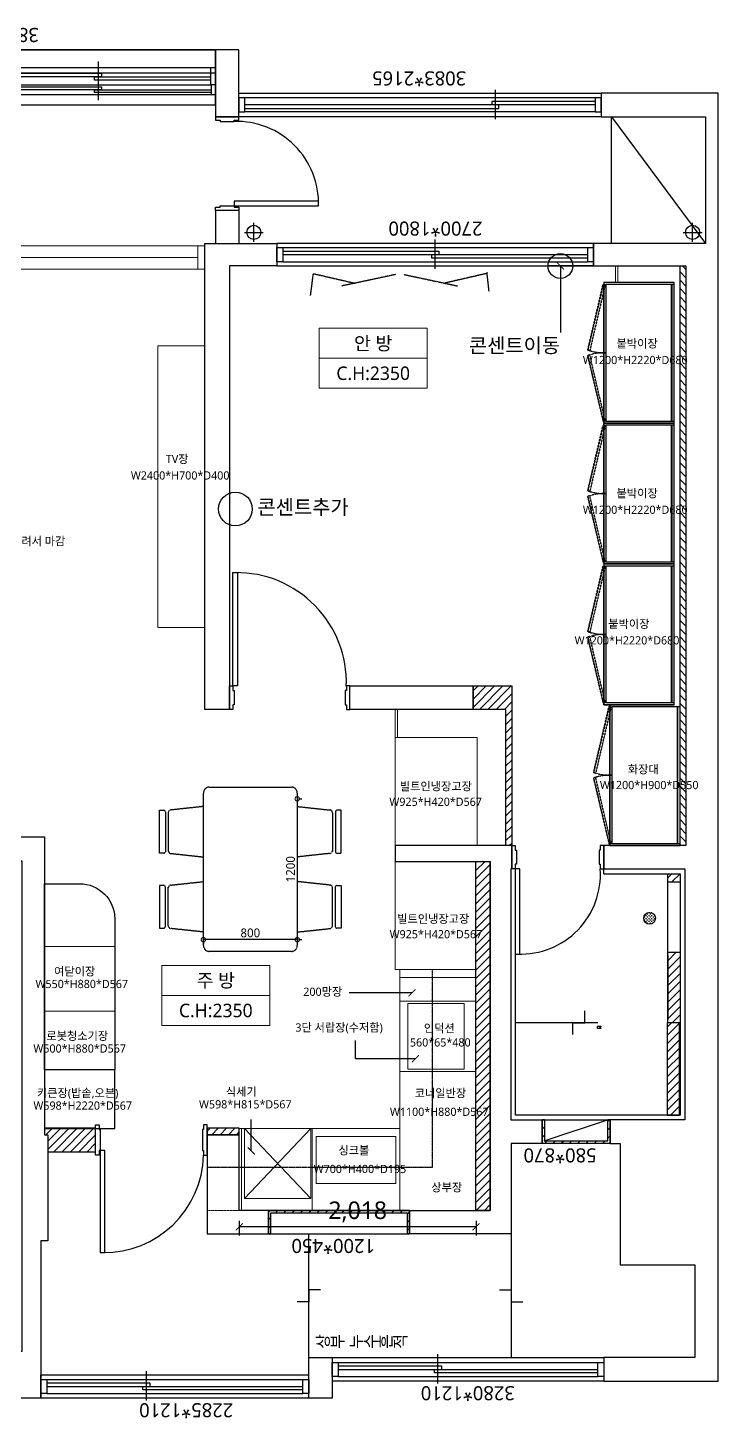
# Model space of a CAD drawing. Header units: millimetres. Extents: x -41292 to 298682, y -22072 to 33155.
# Drawn here: x 10681 to 16567, y 17828 to 29679 of the extents above; entities that cross this region are included whole.
import ezdxf
from ezdxf.enums import TextEntityAlignment as Align

# ---------------------------------------------------------------- set-up
doc = ezdxf.new("R2010")
doc.units = ezdxf.units.MM
for name, pattern in [('DASH', [0.35, 0.25, -0.1]), ('DASHED', [0.75, 0.5, -0.25]), ('DH-HID2', [1.2, 0.8, -0.4]), ('HIDDEN2', [0.1875, 0.125, -0.0625])]:
    doc.linetypes.add(name, pattern=pattern)
for name, color, linetype, lineweight in [('00', 7, 'Continuous', 5), ('DIM', 7, 'Continuous', 5), ('hid', 8, 'HIDDEN2', 5), ('text', 7, 'Continuous', 0), ('win', 4, 'Continuous', 18)]:
    doc.layers.add(name, color=color, linetype=linetype, lineweight=lineweight)
for name, color, linetype in [('03-WAL NEW', 3, 'Continuous'), ('04-WIN', 4, 'Continuous'), ('06-FUR', 6, 'Continuous'), ('2-con', 2, 'Continuous'), ('3.기호.계단선', 30, 'Continuous'), ('BATH', 4, 'Continuous'), ('CO-BATH', 6, 'Continuous'), ('CO-DO-FR', 7, 'Continuous'), ('CO-DOOR', 8, 'Continuous'), ('FU-FURM', 251, 'DH-HID2'), ('fur', 6, 'Continuous'), ('fur ha', 32, 'Continuous'), ('S-DIM', 7, 'Continuous'), ('wall', 2, 'Continuous')]:
    doc.layers.add(name, color=color, linetype=linetype)
doc.styles.add('N 맑은고딕', font='malgun.ttf')
doc.styles.add('NEW 맑은고딕', font='malgun.ttf')
doc.styles.add('돋움', font='malgun.ttf')
doc.styles.add('스타일1', font='@Microsoft JhengHei Light.ttf')
doc.styles.add('코레일둥고', font='@Microsoft JhengHei Light.ttf')
doc.dimstyles.new('30', dxfattribs={"dimscale": 30, "dimtxt": 2.5, "dimasz": 2.5, "dimexe": 1.25, "dimexo": 2, "dimtad": 1, "dimdec": 0, "dimtxsty": '스타일1', "dimblk": 'DOTSMALL', "dimcen": 2.5, "dimclrd": 1, "dimclre": 1, "dimclrt": 7, "dimadec": 0, "dimazin": 0, "dimtfac": 1, "dimtdec": 0, "dimtix": 1, "dimtmove": 0, "dimatfit": 3, "dimldrblk": 'DOTSMALL', "dimfxl": 1.25, "dimarcsym": 0})
doc.dimstyles.new('JJ OUT 60', dxfattribs={"dimscale": 60, "dimtxt": 2.5, "dimasz": 1, "dimexe": 1.25, "dimexo": 1.5, "dimtad": 1, "dimdec": 0, "dimlunit": 6, "dimtxsty": 'N 맑은고딕', "dimblk": 'ARCHTICK', "dimcen": 2.5, "dimclrd": 256, "dimclre": 256, "dimclrt": 256, "dimadec": 0, "dimazin": 0, "dimtfac": 1, "dimtdec": 0, "dimtix": 1, "dimtmove": 0, "dimatfit": 3, "dimldrblk": 'ARCHTICK', "dimfxl": 1, "dimarcsym": 0})
pattern_1 = [(45, (21500, 1e-11), (-35.35534, 35.35534), [])]

# ---------------------------------------------------------------- blocks, each defined once
blk = doc.blocks.new('cjswjdej')
at = {"layer": '03-WAL NEW'}
h = blk.add_hatch(dxfattribs=at)
h.set_pattern_fill('_USER', color=256, scale=50, angle=45, pattern_type=0)
h.set_pattern_definition([(45, (20552.647, -870.047), (-35.35534, 35.35534), [])])
h.paths.add_polyline_path([(43792, -31953), (43772, -31953), (43772, -32153), (44972, -32153), (44972, -31953), (44952, -31953), (44952, -32133), (43792, -32133)])
h = blk.add_hatch(dxfattribs=at)
h.set_pattern_fill('_USER', color=256, scale=50, angle=45, pattern_type=0)
h.set_pattern_definition(pattern_1)
h.paths.add_polyline_path([(43204, -35128), (43082, -35128), (43082, -32153), (43204, -32153)])
h = blk.add_hatch(dxfattribs=at)
h.set_pattern_fill('_USER', color=256, scale=50, angle=45, pattern_type=0)
h.set_pattern_definition(pattern_1)
h.paths.add_polyline_path([(46854, -32653), (46447, -32653), (46447, -32853), (46884, -32853), (46884, -32798), (46854, -32798)])
h = blk.add_hatch(dxfattribs=at)
h.set_pattern_fill('_USER', color=256, scale=50, angle=45, pattern_type=0)
h.set_pattern_definition([(45, (18219.647, -1642.047), (-35.35534, 35.35534), [])])
h.paths.add_polyline_path([(42079, -32925), (42059, -32925), (42059, -32725), (42639, -32725), (42639, -32925), (42619, -32925), (42619, -32745), (42079, -32745)])
h = blk.add_hatch(dxfattribs=at)
h.set_pattern_fill('_USER', color=256, scale=50, angle=45, pattern_type=0)
h.set_pattern_definition(pattern_1)
h.paths.add_polyline_path([(45497, -32798), (45222, -32798), (45222, -32853), (45497, -32853)])
at = {"layer": '03-WAL NEW', "transparency": 33554687}
h = blk.add_hatch(dxfattribs=at)
h.set_pattern_fill('_USER', color=256, scale=50, angle=45, double=1, pattern_type=0)
h.set_pattern_definition([(45, (21504.69, 1e-11), (-35.35534, 35.35534), [])])
h.paths.add_polyline_path([(41574, -32965), (41469, -32965), (41469, -33753), (41574, -33753)])
h = blk.add_hatch(dxfattribs=at)
h.set_pattern_fill('_USER', color=8, scale=50, angle=45, pattern_type=0)
h.set_pattern_definition(pattern_1)
h.paths.add_polyline_path([(41569, -34325), (41569, -34053), (41569, -33753), (41464, -33753), (41464, -34353), (41569, -34353)])
h.paths.add_polyline_path([(41569, -35023), (41569, -34953), (41464, -34953), (41464, -35023)])
h.paths.add_polyline_path([(41707, -33618), (41921, -33618), (41921, -33771), (41707, -33771)], flags=9)
at = {"layer": '03-WAL NEW'}
h = blk.add_hatch(dxfattribs=at)
h.set_pattern_fill('_USER', color=256, scale=50, angle=45, pattern_type=0)
h.set_pattern_definition(pattern_1)
h.paths.add_polyline_path([(43229, -36623), (42899, -36623), (42899, -35263), (42949, -35263), (42949, -36423), (43229, -36423)])
at = {"layer": '3.기호.계단선'}
h = blk.add_hatch(dxfattribs=at)
h.set_pattern_fill('CROSS', color=256, scale=50)
h.set_pattern_definition([(0, (32560, 1777), (12.5, 12.5), [6.25, -18.75]), (90, (32563.125, 1773.875), (-12.5, 12.5), [6.25, -18.75])])
edge = h.paths.add_edge_path()
edge.add_arc((41724, -34643), 50, -180, 180, ccw=False)
h = blk.add_hatch(dxfattribs=at)
h.set_pattern_fill('_USER', color=256, scale=50, angle=135, pattern_type=0)
h.set_pattern_definition([(135, (22164.73, -61266.545), (-35.35534, -35.35534), [])])
h.paths.add_polyline_path([(41414, -40203), (41414, -35263), (41464, -35263), (41464, -40203)])
for p, q in [((42904, -31953), (42904, -30898)), ((44629, -30898), (44629, -31953)), ((45226, -40675), (45226, -40395)), ((45426, -40675), (45426, -40395))]:
    blk.add_line(p, q)
at = {"color": 8}
for p, q in [((42164, -33753), (42866, -33753)), ((41357, -40409), (41357, -40569)), ((45098, -40409), (45098, -40569)), ((41437, -40489), (41277, -40489)), ((45178, -40489), (45018, -40489))]:
    blk.add_line(p, q, dxfattribs=at)
for points in [[(43004, -31475), (42904, -31475), (42904, -31375), (42804, -31375)], [(44529, -31475), (44629, -31475), (44629, -31375), (44729, -31375)]]:
    blk.add_lwpolyline(points)
blk.add_lwpolyline([(42377, -33653), (42377, -33753), (42277, -33753), (42277, -33853)], dxfattribs=at)
for centre in [(41357, -40489), (45098, -40489)]:
    blk.add_circle(centre, 60, dxfattribs=at)
at = {"layer": '03-WAL NEW'}
for p, q in [((41569, -34353), (41464, -34353)), ((41569, -34953), (41464, -34953))]:
    blk.add_line(p, q, dxfattribs=at)
for points in [[(44952, -31953), (44972, -31953), (44972, -32153), (43772, -32153), (43772, -31953), (43792, -31953)], [(44952, -31953), (44952, -32133), (43792, -32133), (43792, -31953)], [(46854, -32653), (46447, -32653), (46447, -32853), (46884, -32853), (46884, -32798), (46854, -32798), (46854, -32653)], [(42619, -32925), (42639, -32925), (42639, -32725), (42059, -32725), (42059, -32925), (42079, -32925)], [(42619, -32925), (42619, -32745), (42079, -32745), (42079, -32925)], [(41464, -35023), (41464, -33753), (41569, -33753), (41569, -35023), (41464, -35023)], [(43229, -36623), (42899, -36623), (42899, -35263), (42949, -35263), (42949, -36423), (43229, -36423), (43229, -36623)]]:
    blk.add_lwpolyline(points, dxfattribs=at)
for points in [[(43204, -35128), (43082, -35128), (43082, -32153), (43204, -32153)], [(45497, -32798), (45222, -32798), (45222, -32853), (45497, -32853)], [(41574, -32965), (41469, -32965), (41469, -33753), (41574, -33753)]]:
    blk.add_lwpolyline(points, close=True, dxfattribs=at)
at = {"layer": '04-WIN', "color": 8}
for p, q in [((46014, -30533), (46014, -30783)), ((43529, -30678), (43529, -30928)), ((46864, -30593), (44679, -30593)), ((46864, -30653), (46044, -30653)), ((44379, -30738), (42164, -30738)), ((44379, -30798), (43559, -30798)), ((46864, -30713), (44679, -30713)), ((44379, -30858), (42164, -30858)), ((44851, -40239), (42251, -40239)), ((43551, -40179), (43551, -40429)), ((44851, -40359), (42251, -40359)), ((44851, -40299), (43581, -40299)), ((43038, -41455), (43038, -41705)), ((42188, -41515), (45176, -41515)), ((42188, -41575), (43008, -41575)), ((42188, -41635), (45176, -41635)), ((49191, -41665), (45461, -41665)), ((46426, -41945), (46426, -41615)), ((46426, -41945), (46426, -41615)), ((49186, -41745), (45466, -41745)), ((49186, -41895), (45466, -41895))]:
    blk.add_line(p, q, dxfattribs=at)
at = {"layer": '04-WIN'}
blk.add_lwpolyline([(46914, -30553), (46914, -30753), (44629, -30753), (44629, -30898), (42114, -30898), (42114, -30698), (44429, -30698), (44429, -30553), (46914, -30553)], dxfattribs=at)
at = {"layer": '04-WIN', "color": 8}
for points in [[(44429, -30553), (44629, -30553), (44629, -30898), (44429, -30898)], [(44679, -30713), (44629, -30713), (44629, -30593), (44679, -30593)], [(46864, -30713), (46864, -30593), (46914, -30593), (46914, -30713)], [(42164, -30858), (42114, -30858), (42114, -30738), (42164, -30738)], [(44379, -30858), (44379, -30738), (44429, -30738), (44429, -30858)], [(42251, -40359), (42201, -40359), (42201, -40239), (42251, -40239)], [(44851, -40359), (44851, -40239), (44901, -40239), (44901, -40359)], [(42188, -41635), (42188, -41515), (42138, -41515), (42138, -41635)], [(45176, -41635), (45226, -41635), (45226, -41515), (45176, -41515)], [(49226, -41575), (45426, -41575), (45426, -42045), (49226, -42045)], [(48256, -41705), (48256, -41730), (46396, -41730), (46396, -41705)], [(48256, -41815), (48256, -41845), (46396, -41845), (46396, -41815)]]:
    blk.add_lwpolyline(points, close=True, dxfattribs=at)
for points in [[(44679, -30623), (46044, -30623), (46044, -30653), (44679, -30653)], [(46864, -30683), (45984, -30683), (45984, -30653)], [(42164, -30768), (43559, -30768), (43559, -30798), (42164, -30798)], [(44379, -30828), (43499, -30828), (43499, -30798)], [(42251, -40269), (43581, -40269), (43581, -40299), (42251, -40299)], [(44851, -40329), (43521, -40329), (43521, -40299)], [(42188, -41605), (43068, -41605), (43068, -41575)], [(45176, -41545), (43008, -41545), (43008, -41575), (45176, -41575)], [(45461, -41745), (45461, -41665), (45426, -41665)], [(45461, -41680), (46456, -41680), (46456, -41705), (45461, -41705)], [(45426, -41745), (45466, -41745), (45466, -41895), (45426, -41895), (45426, -41835)], [(45466, -41785), (46456, -41785), (46456, -41815), (45466, -41815)]]:
    blk.add_lwpolyline(points, dxfattribs=at)
at = {"layer": '04-WIN'}
for points in [[(44972, -31953), (43772, -31953), (43772, -32153), (44972, -32153)], [(42639, -32925), (42059, -32925), (42059, -32724), (42639, -32724)], [(44901, -40203), (42201, -40203), (42201, -40395), (44901, -40395)], [(42138, -41475), (45226, -41475), (45226, -41675), (42138, -41675)], [(45426, -41845), (49226, -41845), (49226, -42045), (45426, -42045)]]:
    blk.add_lwpolyline(points, close=True, dxfattribs=at)
at = {"layer": '06-FUR', "color": 8}
blk.add_line((42624, -32745), (42084, -32925), dxfattribs=at)
blk.add_lwpolyline([(42048, -41475), (41248, -41475), (41248, -40395), (42048, -40395), (42048, -41475), (41248, -40395)], dxfattribs=at)
at = {"layer": '2-con'}
for p, q in [((42114, -30698), (41139, -30698)), ((41139, -30698), (41139, -41675)), ((42114, -30898), (42114, -30698)), ((41339, -31688), (41339, -30898)), ((41339, -30898), (42114, -30898)), ((41974, -31688), (41339, -31688)), ((41974, -32724), (41974, -31688)), ((42904, -32724), (42904, -31953)), ((42904, -31953), (43772, -31953)), ((43772, -31953), (43772, -32153)), ((43772, -32153), (43082, -32153)), ((43082, -32153), (43082, -35128)), ((42059, -32724), (41974, -32724)), ((42059, -32925), (42059, -32724)), ((42639, -32925), (42639, -32724)), ((42639, -32724), (42904, -32724)), ((42906, -32925), (42639, -32925)), ((42906, -35063), (42906, -32925)), ((42114, -35263), (42114, -35063)), ((41414, -40203), (41414, -35263)), ((41414, -35263), (42114, -35263)), ((43229, -36623), (43229, -36423)), ((43229, -36423), (44279, -36423)), ((44279, -36423), (44279, -36623)), ((44279, -36623), (43229, -36623)), ((42201, -40203), (41414, -40203)), ((42201, -40395), (42201, -40203)), ((41248, -41475), (41248, -40395)), ((41248, -40395), (42201, -40395)), ((42138, -41475), (41248, -41475)), ((42138, -41675), (42138, -41475)), ((41139, -41675), (42138, -41675))]:
    blk.add_line(p, q, dxfattribs=at)
for points in [[(48844, -35129), (48844, -35338), (46884, -35338), (46884, -32798), (46854, -32798), (46854, -31893), (46914, -31893), (46914, -30553), (47114, -30553), (47114, -30954), (47074, -30954), (47074, -35129), (48844, -35129)], [(45497, -32798), (45497, -31953), (44972, -31953), (44972, -32153), (45222, -32153), (45222, -32798), (45497, -32798)], [(42114, -35063), (41424, -35063), (41424, -32925), (42059, -32925)], [(42899, -35263), (42899, -35063), (42906, -35063)], [(42899, -35263), (43894, -35263), (43894, -35128), (43082, -35128)], [(45516, -36423), (45516, -40395), (44901, -40395), (44901, -40203), (45306, -40203), (45306, -36423), (45516, -36423)]]:
    blk.add_lwpolyline(points, dxfattribs=at)
blk.add_lwpolyline([(45426, -41475), (45226, -41475), (45226, -42045), (45426, -42045)], close=True, dxfattribs=at)
at = {"layer": '3.기호.계단선'}
blk.add_lwpolyline([(41414, -40203), (41414, -35263), (41464, -35263), (41464, -40203)], close=True, dxfattribs=at)
blk.add_circle((41724, -34643), 50, dxfattribs=at)
at = {"layer": 'BATH', "color": 8}
blk.add_line((42114, -35023), (42114, -35063), dxfattribs=at)
blk.add_lwpolyline([(42114, -35023), (41464, -35023), (41464, -32965), (42866, -32965), (42866, -35063)], dxfattribs=at)
at = {"layer": 'CO-BATH', "color": 8}
blk.add_line((41569, -34325), (41569, -33780), dxfattribs=at)
blk.add_lwpolyline([(42169, -33723), (42139, -33723), (42139, -33718), (42149, -33718), (42149, -33708), (42139, -33708), (42139, -33703), (42169, -33703)], close=True, dxfattribs=at)
at = {"layer": 'CO-DO-FR'}
for points in [[(45497, -32623), (45497, -32883), (45527, -32883), (45527, -32843), (45537, -32843), (45537, -32663), (45527, -32663), (45527, -32623), (45497, -32623)], [(46447, -32623), (46447, -32883), (46417, -32883), (46417, -32843), (46407, -32843), (46407, -32663), (46417, -32663), (46417, -32623), (46447, -32623)], [(45226, -40675), (45426, -40675), (45426, -40705), (45386, -40705), (45386, -40715), (45266, -40715), (45266, -40705), (45226, -40705), (45226, -40675)], [(45226, -41475), (45426, -41475), (45426, -41445), (45386, -41445), (45386, -41435), (45266, -41435), (45266, -41445), (45226, -41445), (45226, -41475)]]:
    blk.add_lwpolyline(points, close=True, dxfattribs=at)
at = {"layer": 'CO-DO-FR', "color": 8}
for points in [[(42114, -35063), (42114, -35263), (42144, -35263), (42144, -35223), (42154, -35223), (42154, -35103), (42144, -35103), (42144, -35063), (42114, -35063)], [(42899, -35063), (42899, -35263), (42869, -35263), (42869, -35223), (42859, -35223), (42859, -35103), (42869, -35103), (42869, -35063), (42899, -35063)], [(44279, -36423), (44279, -36623), (44309, -36623), (44309, -36583), (44319, -36583), (44319, -36463), (44309, -36463), (44309, -36423), (44279, -36423)], [(45306, -36423), (45306, -36623), (45276, -36623), (45276, -36583), (45266, -36583), (45266, -36463), (45276, -36463), (45276, -36423), (45306, -36423)]]:
    blk.add_lwpolyline(points, close=True, dxfattribs=at)
at = {"layer": 'CO-DOOR'}
for points in [[(46367, -31793), (46367, -32663), (46407, -32663), (46407, -31793)], [(44546, -40755), (45266, -40755), (45266, -40715), (44546, -40715)]]:
    blk.add_lwpolyline(points, close=True, dxfattribs=at)
at = {"layer": 'CO-DOOR', "color": 8}
for points in [[(42829, -34338), (42829, -35063), (42869, -35063), (42869, -34338)], [(45236, -37590), (45236, -36623), (45276, -36623), (45276, -37590)]]:
    blk.add_lwpolyline(points, close=True, dxfattribs=at)
at = {"layer": 'CO-DOOR'}
for centre, radius, start, end in [((46377, -32643), 850, 89.3261, 178.6399), ((45246, -40735), 700, 178.3634, 271.6366)]:
    blk.add_arc(centre, radius, start, end, dxfattribs=at)
at = {"layer": 'CO-DOOR', "color": 8}
for centre, radius, start, end in [((42823, -35017), 680, 87.7853, 183.8172), ((45246, -36652), 937, 178.1915, 270.6112)]:
    blk.add_arc(centre, radius, start, end, dxfattribs=at)
at = {"layer": 'FU-FURM', "color": 8}
for p, q in [((43092, -39984), (43110, -40146)), ((43820, -40130), (43358, -40032)), ((43887, -40130), (44349, -40032)), ((44593, -40138), (44617, -39951)), ((43110, -40146), (43110, -40140)), ((43115, -40138), (43470, -40056)), ((44593, -40138), (44237, -40056))]:
    blk.add_line(p, q, dxfattribs=at)
at = {"layer": '04-WIN', "style": '코레일둥고'}
for s, p in [('2285*1210', (45274, -30510)), ('3280*1210', (42873, -30655)), ('1200*450', (44065, -31910)), ('580*870', (42176, -32682)), ('2700*1800', (43149, -40581)), ('3083*2165', (43288, -41861)), ('3800*2165', (46931, -42231))]:
    blk.add_text(s, height=120, dxfattribs=at).set_placement(p)
blk = doc.blocks.new('_ArchTick')
at = {"color": 0, "linetype": 'ByBlock', "const_width": 0.15}
blk.add_lwpolyline([(-0.5, -0.5), (0.5, 0.5)], dxfattribs=at)
blk = doc.blocks.new('*D226')
at = {"layer": 'Defpoints', "color": 0, "transparency": 16777216}
for p in [(12484, 19599), (14502, 19599), (12484, 19459)]:
    blk.add_point(p, dxfattribs=at)
at = {"layer": 'S-DIM', "lineweight": -2, "transparency": 16777216}
for p, q in [((12484, 19509), (12484, 19384)), ((14502, 19459), (12484, 19459)), ((14502, 19509), (14502, 19384))]:
    blk.add_line(p, q, dxfattribs=at)
at = {"layer": 'S-DIM', "lineweight": -2, "transparency": 16777216, "xscale": 60, "yscale": 60, "zscale": 60, "rotation": 180}
blk.add_blockref('_ArchTick', (12484, 19459), dxfattribs=at)
at = {"layer": 'S-DIM', "lineweight": -2, "transparency": 16777216, "xscale": 60, "yscale": 60, "zscale": 60}
blk.add_blockref('_ArchTick', (14502, 19459), dxfattribs=at)
at = {"layer": 'S-DIM', "transparency": 16777216, "insert": (13493, 19587), "char_height": 150, "attachment_point": 5, "style": 'N 맑은고딕'}
blk.add_mtext('2,018', dxfattribs=at)
blk = doc.blocks.new('*U225')
at = {"layer": 'win', "linetype": 'Continuous'}
blk.add_line((60, 100), (3740, 100), dxfattribs=at)
for points in [[(0, 0), (3800, 0), (3800, 200), (0, 200)], [(0, 0), (60, 0), (60, 200), (0, 200)], [(3800, 0), (3740, 0), (3740, 200), (3800, 200)]]:
    blk.add_lwpolyline(points, close=True, dxfattribs=at)
blk = doc.blocks.new('F-507')
at = {"layer": 'FU-FURM'}
for p, q in [((462, 775), (97, 775)), ((97, 775), (97, 738)), ((110, 725), (450, 725)), ((462, 738), (462, 775)), ((738, 775), (1103, 775)), ((738, 738), (738, 775)), ((1090, 725), (750, 725)), ((1103, 775), (1103, 738)), ((65, 400), (95, 678)), ((119, 700), (450, 700)), ((465, 678), (495, 400)), ((735, 678), (705, 400)), ((1081, 700), (750, 700)), ((1135, 400), (1105, 678)), ((-50, 400), (1250, 400)), ((-100, -350), (-100, 350)), ((1300, 350), (1300, -350)), ((1250, -400), (-50, -400)), ((65, -400), (95, -678)), ((465, -678), (495, -400)), ((735, -678), (705, -400)), ((1135, -400), (1105, -678)), ((119, -700), (450, -700)), ((1081, -700), (750, -700)), ((97, -775), (97, -738)), ((462, -775), (97, -775)), ((110, -725), (450, -725)), ((462, -738), (462, -775)), ((738, -738), (738, -775)), ((738, -775), (1103, -775)), ((1090, -725), (750, -725)), ((1103, -775), (1103, -738))]:
    blk.add_line(p, q, dxfattribs=at)
for centre, radius, start, end in [((110, 738), 12.5, 180, 270), ((450, 738), 12.5, 270, 0), ((750, 738), 12.5, 180, 270), ((1090, 738), 12.5, 270, 0), ((119, 675), 25, 90, 172.4054), ((441, 675), 25, 7.5946, 90), ((759, 675), 25, 90, 172.4054), ((1081, 675), 25, 7.5946, 90), ((-50, 350), 50, 90, 180), ((1250, 350), 50, 0, 90), ((-50, -350), 50, 180, 270), ((1250, -350), 50, 270, 0), ((119, -675), 25, 187.5946, 270), ((441, -675), 25, 270, 352.4054), ((759, -675), 25, 187.5946, 270), ((1081, -675), 25, 270, 352.4054), ((110, -738), 12.5, 90, 180), ((450, -738), 12.5, 0, 90), ((750, -738), 12.5, 90, 180), ((1090, -738), 12.5, 0, 90)]:
    blk.add_arc(centre, radius, start, end, dxfattribs=at)
blk = doc.blocks.new('_DotSmall')
at = {"color": 0, "linetype": 'ByBlock', "const_width": 0.5}
blk.add_lwpolyline([(-0.0625, 0, 1), (0.0625, 0, 1)], format="xyb", close=True, dxfattribs=at)
blk = doc.blocks.new('*D227')
at = {"layer": '00', "color": 1, "lineweight": -2, "transparency": 16777216}
for p, q in [((12978, 21907), (12178, 21907)), ((12178, 21897), (12178, 21869)), ((12978, 21897), (12978, 21869))]:
    blk.add_line(p, q, dxfattribs=at)
at = {"layer": 'Defpoints', "color": 0, "transparency": 16777216}
for p in [(12178, 21957), (12978, 21957), (12178, 21907)]:
    blk.add_point(p, dxfattribs=at)
at = {"layer": '00', "color": 1, "lineweight": -2, "transparency": 16777216, "xscale": 75, "yscale": 75, "zscale": 75, "rotation": 180}
blk.add_blockref('_DotSmall', (12178, 21907), dxfattribs=at)
at = {"layer": '00', "color": 1, "lineweight": -2, "transparency": 16777216, "xscale": 75, "yscale": 75, "zscale": 75}
blk.add_blockref('_DotSmall', (12978, 21907), dxfattribs=at)
at = {"layer": '00', "color": 7, "transparency": 16777216, "insert": (12578, 21964), "char_height": 75, "attachment_point": 5, "style": '스타일1'}
blk.add_mtext('800', dxfattribs=at)
blk = doc.blocks.new('*D228')
at = {"layer": '00', "color": 1, "lineweight": -2, "transparency": 16777216}
for p, q in [((12978, 23107), (12978, 21907)), ((12988, 23107), (13016, 23107)), ((12988, 21907), (13016, 21907))]:
    blk.add_line(p, q, dxfattribs=at)
at = {"layer": 'Defpoints', "color": 0, "transparency": 16777216}
for p in [(12928, 23107), (12928, 21907), (12978, 21907)]:
    blk.add_point(p, dxfattribs=at)
at = {"layer": '00', "color": 1, "lineweight": -2, "transparency": 16777216, "xscale": 75, "yscale": 75, "zscale": 75}
for p, rotation in [((12978, 23107), 90), ((12978, 21907), 270)]:
    blk.add_blockref('_DotSmall', p, dxfattribs=dict(at, rotation=rotation))
at = {"layer": '00', "color": 7, "transparency": 16777216, "insert": (12921, 22507), "char_height": 75, "attachment_point": 5, "rotation": 90, "style": '스타일1'}
blk.add_mtext('1200', dxfattribs=at)
blk = doc.blocks.new('A$C9cc1019f')
at = {"layer": 'DIM'}
for points in [[(0, 400), (1440, 400), (1440, 800), (0, 800)], [(0, 0), (1440, 0), (1440, 400), (0, 400)]]:
    blk.add_lwpolyline(points, close=True, dxfattribs=at)
at = {"layer": 'DIM', "style": 'NEW 맑은고딕'}
for tag, p in [('주방', (720, 600)), ('C.H:2,350', (720, 200))]:
    blk.add_attdef(tag, text='', height=180, dxfattribs=at).set_placement(p, align=Align.MIDDLE_CENTER)

msp = doc.modelspace()

# ---------------------------------------------------------------- linework, layer by layer
at = {"linetype": 'DASHED'}
for p, q in [((15591.84, 27508.68), (15455.03, 26932.8)), ((15591.84, 26308.68), (15455.03, 26884.56)), ((15591.84, 26308.68), (15455.03, 25732.8)), ((15591.84, 25108.68), (15455.03, 25684.56)), ((15591.84, 25108.68), (15455.03, 24532.8)), ((15591.84, 23908.68), (15455.03, 24484.56)), ((15641.84, 23908.68), (15505.03, 23332.8)), ((15641.84, 22708.68), (15505.03, 23284.56))]:
    msp.add_line(p, q, dxfattribs=at)
for p, q in [((16191.84, 27508.68), (15591.84, 27508.68)), ((15591.84, 27508.68), (15591.84, 26308.68)), ((16191.84, 26308.68), (16191.84, 27508.68)), ((15591.84, 26308.68), (16191.84, 26308.68)), ((16191.84, 26308.68), (15591.84, 26308.68)), ((15591.84, 26308.68), (15591.84, 25108.68)), ((16191.84, 25108.68), (16191.84, 26308.68)), ((15591.84, 25108.68), (16191.84, 25108.68)), ((16191.84, 25108.68), (15591.84, 25108.68)), ((15591.84, 25108.68), (15591.84, 23908.68)), ((16191.84, 23908.68), (16191.84, 25108.68)), ((15591.84, 23908.68), (16191.84, 23908.68)), ((16191.84, 23908.68), (15591.84, 23908.68)), ((15641.84, 23908.68), (15641.84, 22708.68)), ((16241.84, 22708.68), (16241.84, 23908.68)), ((15641.84, 22708.68), (16241.84, 22708.68))]:
    msp.add_line(p, q)
at = {"linetype": 'DASHED', "elevation": 2648.34}
for points in [[(15602.59, 27485.61), (15471.94, 26926.65), (15455.03, 26932.8), (15585.68, 27491.76)], [(15602.59, 26331.75), (15471.94, 26890.71), (15455.03, 26884.56), (15585.68, 26325.59)], [(15602.59, 26285.61), (15471.94, 25726.65), (15455.03, 25732.8), (15585.68, 26291.76)], [(15602.59, 25131.75), (15471.94, 25690.71), (15455.03, 25684.56), (15585.68, 25125.59)], [(15602.59, 25085.61), (15471.94, 24526.65), (15455.03, 24532.8), (15585.68, 25091.76)], [(15602.59, 23931.75), (15471.94, 24490.71), (15455.03, 24484.56), (15585.68, 23925.59)]]:
    msp.add_lwpolyline(points, close=True, dxfattribs=at)
at = {"linetype": 'DASHED'}
for points in [[(15652.59, 23885.61), (15521.94, 23326.65), (15505.03, 23332.8), (15635.68, 23891.76)], [(15652.59, 22731.75), (15521.94, 23290.71), (15505.03, 23284.56), (15635.68, 22725.59)]]:
    msp.add_lwpolyline(points, close=True, dxfattribs=at)
msp.add_lwpolyline([(10821.84, 22383.68), (11121.84, 22383.68, -0.41421356), (11421.84, 22083.68), (11421.84, 20798.68), (10821.84, 20798.68), (10821.84, 22383.68)], format="xyb")
msp.add_lwpolyline([(11421.84, 20798.68), (10821.84, 20798.68), (10821.84, 20298.68), (11421.84, 20298.68)], close=True)
for centre, radius in [((15221.32, 27648.68), 105.48), ((12450.7, 25576.97), 144.06)]:
    msp.add_circle(centre, radius)
for centre, start, end in [((15591.84, 27308.68), 250, 270), ((15591.84, 26508.68), 90, 110), ((15591.84, 26108.68), 250, 270), ((15591.84, 25308.68), 90, 110), ((15591.84, 24908.68), 250, 270), ((15591.84, 24108.68), 90, 110), ((15641.84, 23708.68), 250, 270), ((15641.84, 22908.68), 90, 110)]:
    msp.add_arc(centre, 400, start, end, dxfattribs=at)
at = {"layer": '00'}
for p, q in [((12526.84, 19700.68), (13093.84, 20298.68)), ((13093.84, 19700.68), (12526.84, 20298.68))]:
    msp.add_line(p, q, dxfattribs=at)
for points in [[(13921.84, 20803.68), (13921.84, 21363.68), (14401.84, 21363.68), (14401.84, 20803.68)], [(13093.84, 19700.68), (13093.84, 20298.68), (12526.84, 20298.68), (12526.84, 19700.68)]]:
    msp.add_lwpolyline(points, close=True, dxfattribs=at)
at = {"layer": 'DIM'}
for p, q in [((14511.84, 22573.68), (13811.84, 22573.68)), ((13811.84, 22573.68), (13811.84, 21653.68)), ((14501.84, 21573.68), (14501.84, 22573.68)), ((10821.84, 21848.68), (11421.84, 21848.68)), ((13811.84, 21653.68), (14501.84, 21653.68)), ((13851.84, 21653.68), (13851.84, 19598.68)), ((13851.84, 21583.68), (14501.84, 21583.68)), ((13851.84, 21383.68), (14501.84, 21383.68)), ((10821.84, 21298.68), (11421.84, 21298.68)), ((10821.84, 20798.68), (11421.84, 20798.68)), ((13851.84, 20783.68), (14501.84, 20783.68)), ((12483.84, 20298.68), (13851.84, 20298.68)), ((12483.84, 20298.68), (12483.84, 19598.68)), ((12503.84, 20298.68), (12503.84, 19598.68)), ((13103.84, 20298.68), (13103.84, 19598.68)), ((12483.84, 19598.68), (14501.84, 19598.68))]:
    msp.add_line(p, q, dxfattribs=at)
at = {"layer": 'DIM', "elevation": 2648.34}
msp.add_lwpolyline([(15711.84, 27508.68), (15691.84, 27508.68), (15691.84, 27648.68), (15711.84, 27648.68)], close=True, dxfattribs=at)
at = {"layer": 'DIM'}
for points in [[(11789.84, 24568.68), (12189.84, 24568.68), (12189.84, 26968.68), (11789.84, 26968.68)], [(13811.84, 22708.68), (14511.84, 22708.68), (14511.84, 23628.68), (13811.84, 23628.68)], [(13138.84, 19828.68), (13818.84, 19828.68), (13818.84, 20228.68), (13138.84, 20228.68)]]:
    msp.add_lwpolyline(points, close=True, dxfattribs=at)
msp.add_lwpolyline([(13831.84, 23628.68), (13831.84, 23868.68), (13811.84, 23868.68), (13811.84, 23628.68)], dxfattribs=at)
at = {"layer": 'fur'}
for p, q in [((15504.84, 27648.68), (15115.84, 27648.68)), ((15609.84, 27490.68), (15609.84, 26326.68)), ((15609.84, 26290.68), (15609.84, 25126.68)), ((15609.84, 25090.68), (15609.84, 23926.68)), ((15659.84, 23890.68), (15659.84, 22726.68))]:
    msp.add_line(p, q, dxfattribs=at)
at = {"layer": 'fur', "elevation": 2648.34}
for points in [[(15609.84, 27490.68), (15609.84, 26908.68), (15591.84, 26908.68), (15591.84, 27490.68)], [(15609.84, 26908.68), (15609.84, 26326.68), (15591.84, 26326.68), (15591.84, 26908.68)], [(15609.84, 26290.68), (15609.84, 25708.68), (15591.84, 25708.68), (15591.84, 26290.68)], [(15609.84, 25708.68), (15609.84, 25126.68), (15591.84, 25126.68), (15591.84, 25708.68)], [(15609.84, 25090.68), (15609.84, 24508.68), (15591.84, 24508.68), (15591.84, 25090.68)], [(15609.84, 24508.68), (15609.84, 23926.68), (15591.84, 23926.68), (15591.84, 24508.68)]]:
    msp.add_lwpolyline(points, close=True, dxfattribs=at)
at = {"layer": 'fur'}
for points in [[(15659.84, 23890.68), (15659.84, 23308.68), (15641.84, 23308.68), (15641.84, 23890.68)], [(15659.84, 23308.68), (15659.84, 22726.68), (15641.84, 22726.68), (15641.84, 23308.68)]]:
    msp.add_lwpolyline(points, close=True, dxfattribs=at)
at = {"layer": 'fur ha'}
for p, q in [((16191.84, 27490.68), (15609.84, 27490.68)), ((16168.84, 26326.68), (16168.84, 27490.68)), ((16173.84, 26326.68), (16173.84, 27490.68)), ((15609.84, 26326.68), (16191.84, 26326.68)), ((16191.84, 26290.68), (15609.84, 26290.68)), ((16168.84, 25126.68), (16168.84, 26290.68)), ((16173.84, 25126.68), (16173.84, 26290.68)), ((15609.84, 25126.68), (16191.84, 25126.68)), ((16191.84, 25090.68), (15609.84, 25090.68)), ((16168.84, 23926.68), (16168.84, 25090.68)), ((16173.84, 23926.68), (16173.84, 25090.68)), ((15609.84, 23926.68), (16191.84, 23926.68)), ((16241.84, 23890.68), (15659.84, 23890.68)), ((16218.84, 22726.68), (16218.84, 23890.68)), ((16223.84, 22726.68), (16223.84, 23890.68)), ((15659.84, 22726.68), (16241.84, 22726.68))]:
    msp.add_line(p, q, dxfattribs=at)
at = {"layer": 'hid'}
for p, q in [((14131.84, 19968.68), (14131.84, 21573.68)), ((14131.84, 19968.68), (12208.84, 19968.68)), ((14501.84, 19598.68), (12208.84, 19598.68))]:
    msp.add_line(p, q, dxfattribs=at)
at = {"layer": 'hid', "linetype": 'DASHED', "lineweight": 25}
msp.add_lwpolyline([(12208.84, 19968.68), (14131.84, 19968.68), (14131.84, 21653.68)], dxfattribs=at)
at = {"layer": 'wall', "linetype": 'DASH'}
for p, q in [((15567.84, 29120.68), (15567.84, 28920.68)), ((15504.84, 27840.68), (15504.84, 27648.68))]:
    msp.add_line(p, q, dxfattribs=at)

# ---------------------------------------------------------------- block references
at = {"rotation": 180}
msp.add_blockref('cjswjdej', (57705.82, -12553.88), dxfattribs=at)
at = {"layer": '00', "rotation": 270}
msp.add_blockref('F-507', (12578.39, 23106.75), dxfattribs=at)
at = {"layer": 'DIM', "xscale": 0.6381053143404036, "yscale": 0.6381053143404036, "zscale": 0.6381053143404036}
for p, values in [((13165.88, 26606.71), {'주방': '안 방', 'C.H:2,350': 'C.H:2350'}), ((11824.29, 21175.7), {'주방': '주 방', 'C.H:2,350': 'C.H:2350'})]:
    msp.add_blockref('A$C9cc1019f', p, dxfattribs=at).add_auto_attribs(values)
at = {"layer": 'win', "linetype": 'Continuous', "rotation": 180}
msp.add_blockref('*U225', (12189.84, 27820.68), dxfattribs=at)

# ---------------------------------------------------------------- texts
at = {"layer": 'text'}
for s, height, style, p in [('콘센트이동', 123.996, '돋움', (14440.88, 26909.19)), ('붙박이장', 70, 'NEW 맑은고딕', (15699.99, 26952.33, -2648.34)), ('W1200*H2220*D680', 70, 'NEW 맑은고딕', (15413.12, 26812.28)), ('TV장', 70, 'NEW 맑은고딕', (11858.06, 25968.3)), ('W2400*H700*D400', 70, 'NEW 맑은고딕', (11559.29, 25828.25)), ('붙박이장', 70, 'NEW 맑은고딕', (15699.99, 25676.13, -2648.34)), ('콘센트추가', 123.996, '돋움', (12638.49, 25531.6)), ('W1200*H2220*D680', 70, 'NEW 맑은고딕', (15413.12, 25536.08)), ('실링팬헤드만 천장올려서 마감', 70, 'NEW 맑은고딕', (9811.62, 25267.8)), ('붙박이장', 70, 'NEW 맑은고딕', (15629.54, 24562.85, -2648.34)), ('W1200*H2220*D680', 70, 'NEW 맑은고딕', (15342.67, 24422.8)), ('화장대', 70, 'NEW 맑은고딕', (15796.75, 23323.38, -2648.34)), ('빌트인냉장고장', 70, 'NEW 맑은고딕', (13852.34, 23178.84)), ('W1200*H900*D550', 70, 'NEW 맑은고딕', (15558.1, 23189.53)), ('W925*H420*D567', 70, 'NEW 맑은고딕', (13763.51, 23047.23)), ('빌트인냉장고장', 70, 'NEW 맑은고딕', (13829.91, 22049.01)), ('W925*H420*D567', 70, 'NEW 맑은고딕', (13765.63, 21918.39)), ('W550*H880*D567', 70, 'NEW 맑은고딕', (10746.48, 21494.06)), ('여닫이장', 70, 'NEW 맑은고딕', (10904.74, 21601.11)), ('200망장', 70, 'NEW 맑은고딕', (13029.47, 21427.97)), ('로봇청소기장', 70, 'NEW 맑은고딕', (10839.17, 21051.21)), ('3단 서랍장(수저함)', 70, 'NEW 맑은고딕', (12961.83, 21123.14)), ('인덕션', 70, 'NEW 맑은고딕', (14057.5, 21116.92)), ('W500*H880*D567', 70, 'NEW 맑은고딕', (10728.52, 20944.16)), ('560*65*480', 70, 'NEW 맑은고딕', (13938.65, 20996.18)), ('키큰장(밥솥,오븐)', 70, 'NEW 맑은고딕', (10758.54, 20564.82)), ('식세기', 70, 'NEW 맑은고딕', (12369.31, 20575.45)), ('코너일반장', 70, 'NEW 맑은고딕', (13979.13, 20563.38)), ('W598*H2220*D567', 70, 'NEW 맑은고딕', (10728.52, 20457.77)), ('W598*H815*D567', 70, 'NEW 맑은고딕', (12140.4, 20468.4)), ('W1100*H880*D567', 70, 'NEW 맑은고딕', (13768.01, 20404.94)), ('싱크볼', 70, 'NEW 맑은고딕', (13329.03, 20075.84)), ('W700*H400*D195', 70, 'NEW 맑은고딕', (13117.92, 19917.4)), ('상부장', 70, 'NEW 맑은고딕', (14120.88, 19760.57)), ('상부 누수흔적', 100, '코레일둥고', (13126.43, 18436.04))]:
    msp.add_text(s, height=height, dxfattribs=dict(at, style=style)).set_placement(p)

# ---------------------------------------------------------------- dimensions: what is measured, and where the dimension line sits
at = {"layer": '00'}
dim = msp.add_linear_dim(base=(12978.39, 21906.75), p1=(12928.39, 23106.75), p2=(12928.39, 21906.75), angle=90, dimstyle='30', dxfattribs=at)
dim.commit()
dim.dimension.update_dxf_attribs({"geometry": '*D228', "text_midpoint": (12920.66, 22506.75)})
dim = msp.add_linear_dim(base=(12178.39, 21906.75), p1=(12978.39, 21956.75), p2=(12178.39, 21956.75), dimstyle='30', dxfattribs=at)
dim.commit()
dim.dimension.update_dxf_attribs({"geometry": '*D227', "text_midpoint": (12578.39, 21964.28)})
at = {"layer": 'S-DIM'}
dim = msp.add_linear_dim(base=(12483.84, 19458.6), p1=(14501.84, 19598.68), p2=(12483.84, 19598.68), dimstyle='JJ OUT 60', dxfattribs=at)
dim.commit()
dim.dimension.update_dxf_attribs({"geometry": '*D226', "text_midpoint": (13492.84, 19586.59)})

# ---------------------------------------------------------------- leaders
at = {"layer": 'DIM'}
for points in [[(15221.32, 27648.68), (15221.32, 27082.8)], [(13956.69, 21453.65), (13419.42, 21453.65)], [(13985.27, 20891.64), (13473.96, 20891.64), (13473.96, 21047.31)], [(12585.44, 20106.68), (12585.44, 20375.13)]]:
    msp.add_leader(points, dimstyle='JJ OUT 60', override={"dimgap": 0.625, "dimtad": 0}, dxfattribs=at)

doc.saveas('drawing.dxf')
